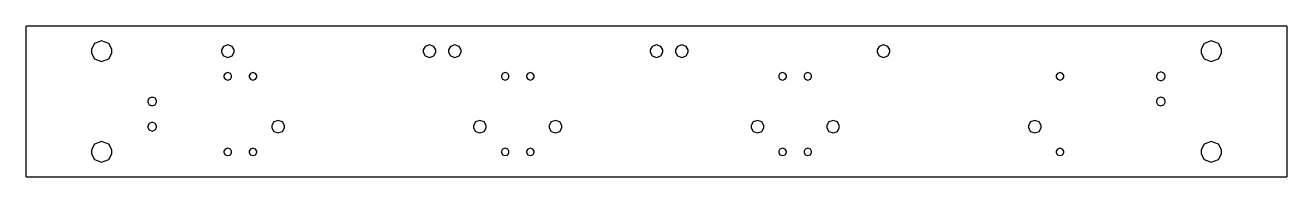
# Model space of a CAD drawing. Extents: x 0 to 5.01, y 0.01 to 0.61.
import ezdxf

# ---------------------------------------------------------------- set-up
doc = ezdxf.new("R2010")
doc.units = 0
doc.layers.get('0').update_dxf_attribs({"linetype": 'CONTINUOUS'})

msp = doc.modelspace()

# ---------------------------------------------------------------- linework, layer by layer
at = {"color": 13, "const_width": 0.006}
for points in [[(0.003, 0.6081), (5.003, 0.6081)], [(0.003, 0.6081), (0.003, 0.0081)], [(5.003, 0.6081), (5.003, 0.0081)], [(0.003, 0.0081), (5.003, 0.0081)]]:
    msp.add_lwpolyline(points, dxfattribs=at)
at = {"color": 173}
for points in [[(0.3435, 0.5081), (0.3435, 0.5157), (0.3308, 0.5385), (0.303, 0.5486), (0.2752, 0.5385), (0.2625, 0.5157), (0.2625, 0.5081), (0.2625, 0.5005), (0.2752, 0.4778), (0.303, 0.4676), (0.3308, 0.4778), (0.3435, 0.5005), (0.3435, 0.5081)], [(0.828, 0.5081), (0.828, 0.5128), (0.8202, 0.5269), (0.803, 0.5331), (0.7858, 0.5269), (0.778, 0.5128), (0.778, 0.5081), (0.778, 0.5034), (0.7858, 0.4894), (0.803, 0.4831), (0.8202, 0.4894), (0.828, 0.5034), (0.828, 0.5081)], [(1.628, 0.5081), (1.628, 0.5128), (1.6202, 0.5269), (1.603, 0.5331), (1.5858, 0.5269), (1.578, 0.5128), (1.578, 0.5081), (1.578, 0.5034), (1.5858, 0.4894), (1.603, 0.4831), (1.6202, 0.4894), (1.628, 0.5034), (1.628, 0.5081)], [(1.728, 0.5081), (1.728, 0.5128), (1.7202, 0.5269), (1.703, 0.5331), (1.6858, 0.5269), (1.678, 0.5128), (1.678, 0.5081), (1.678, 0.5034), (1.6858, 0.4894), (1.703, 0.4831), (1.7202, 0.4894), (1.728, 0.5034), (1.728, 0.5081)], [(2.528, 0.5081), (2.528, 0.5128), (2.5202, 0.5269), (2.503, 0.5331), (2.4858, 0.5269), (2.478, 0.5128), (2.478, 0.5081), (2.478, 0.5034), (2.4858, 0.4894), (2.503, 0.4831), (2.5202, 0.4894), (2.528, 0.5034), (2.528, 0.5081)], [(2.628, 0.5081), (2.628, 0.5128), (2.6202, 0.5269), (2.603, 0.5331), (2.5858, 0.5269), (2.578, 0.5128), (2.578, 0.5081), (2.578, 0.5034), (2.5858, 0.4894), (2.603, 0.4831), (2.6202, 0.4894), (2.628, 0.5034), (2.628, 0.5081)], [(3.428, 0.5081), (3.428, 0.5128), (3.4202, 0.5269), (3.403, 0.5331), (3.3858, 0.5269), (3.378, 0.5128), (3.378, 0.5081), (3.378, 0.5034), (3.3858, 0.4894), (3.403, 0.4831), (3.4202, 0.4894), (3.428, 0.5034), (3.428, 0.5081)], [(4.7435, 0.5081), (4.7435, 0.5157), (4.7308, 0.5385), (4.703, 0.5486), (4.6751, 0.5385), (4.6625, 0.5157), (4.6625, 0.5081), (4.6625, 0.5005), (4.6751, 0.4778), (4.703, 0.4676), (4.7308, 0.4778), (4.7435, 0.5005), (4.7435, 0.5081)], [(0.818, 0.4081), (0.818, 0.4109), (0.8133, 0.4193), (0.803, 0.4231), (0.7927, 0.4193), (0.788, 0.4109), (0.788, 0.4081), (0.788, 0.4053), (0.7927, 0.3969), (0.803, 0.3931), (0.8133, 0.3969), (0.818, 0.4053), (0.818, 0.4081)], [(0.918, 0.4081), (0.918, 0.4109), (0.9133, 0.4193), (0.903, 0.4231), (0.8927, 0.4193), (0.888, 0.4109), (0.888, 0.4081), (0.888, 0.4053), (0.8927, 0.3969), (0.903, 0.3931), (0.9133, 0.3969), (0.918, 0.4053), (0.918, 0.4081)], [(1.918, 0.4081), (1.918, 0.4109), (1.9133, 0.4193), (1.903, 0.4231), (1.8927, 0.4193), (1.888, 0.4109), (1.888, 0.4081), (1.888, 0.4053), (1.8927, 0.3969), (1.903, 0.3931), (1.9133, 0.3969), (1.918, 0.4053), (1.918, 0.4081)], [(2.018, 0.4081), (2.018, 0.4109), (2.0133, 0.4193), (2.003, 0.4231), (1.9927, 0.4193), (1.988, 0.4109), (1.988, 0.4081), (1.988, 0.4053), (1.9927, 0.3969), (2.003, 0.3931), (2.0133, 0.3969), (2.018, 0.4053), (2.018, 0.4081)], [(3.018, 0.4081), (3.018, 0.4109), (3.0133, 0.4193), (3.003, 0.4231), (2.9927, 0.4193), (2.988, 0.4109), (2.988, 0.4081), (2.988, 0.4053), (2.9927, 0.3969), (3.003, 0.3931), (3.0133, 0.3969), (3.018, 0.4053), (3.018, 0.4081)], [(3.118, 0.4081), (3.118, 0.4109), (3.1133, 0.4193), (3.103, 0.4231), (3.0927, 0.4193), (3.088, 0.4109), (3.088, 0.4081), (3.088, 0.4053), (3.0927, 0.3969), (3.103, 0.3931), (3.1133, 0.3969), (3.118, 0.4053), (3.118, 0.4081)], [(4.118, 0.4081), (4.118, 0.4109), (4.1133, 0.4193), (4.103, 0.4231), (4.0927, 0.4193), (4.088, 0.4109), (4.088, 0.4081), (4.088, 0.4053), (4.0927, 0.3969), (4.103, 0.3931), (4.1133, 0.3969), (4.118, 0.4053), (4.118, 0.4081)], [(4.5205, 0.4081), (4.5205, 0.4114), (4.515, 0.4212), (4.503, 0.4256), (4.4909, 0.4212), (4.4855, 0.4114), (4.4855, 0.4081), (4.4855, 0.4048), (4.4909, 0.395), (4.503, 0.3906), (4.515, 0.395), (4.5205, 0.4048), (4.5205, 0.4081)], [(0.5205, 0.3081), (0.5205, 0.3114), (0.515, 0.3212), (0.503, 0.3256), (0.4909, 0.3212), (0.4855, 0.3114), (0.4855, 0.3081), (0.4855, 0.3049), (0.4909, 0.295), (0.503, 0.2906), (0.515, 0.295), (0.5205, 0.3049), (0.5205, 0.3081)], [(4.5205, 0.3081), (4.5205, 0.3114), (4.515, 0.3212), (4.503, 0.3256), (4.4909, 0.3212), (4.4855, 0.3114), (4.4855, 0.3081), (4.4855, 0.3049), (4.4909, 0.295), (4.503, 0.2906), (4.515, 0.295), (4.5205, 0.3049), (4.5205, 0.3081)], [(0.5205, 0.2081), (0.5205, 0.2114), (0.515, 0.2212), (0.503, 0.2256), (0.4909, 0.2212), (0.4855, 0.2114), (0.4855, 0.2081), (0.4855, 0.2048), (0.4909, 0.195), (0.503, 0.1906), (0.515, 0.195), (0.5205, 0.2048), (0.5205, 0.2081)], [(1.028, 0.2081), (1.028, 0.2128), (1.0202, 0.2268), (1.003, 0.2331), (0.9858, 0.2268), (0.978, 0.2128), (0.978, 0.2081), (0.978, 0.2034), (0.9858, 0.1893), (1.003, 0.1831), (1.0202, 0.1893), (1.028, 0.2034), (1.028, 0.2081)], [(1.828, 0.2081), (1.828, 0.2128), (1.8201, 0.2268), (1.803, 0.2331), (1.7858, 0.2268), (1.778, 0.2128), (1.778, 0.2081), (1.778, 0.2034), (1.7858, 0.1893), (1.803, 0.1831), (1.8201, 0.1893), (1.828, 0.2034), (1.828, 0.2081)], [(2.128, 0.2081), (2.128, 0.2128), (2.1202, 0.2268), (2.103, 0.2331), (2.0858, 0.2268), (2.078, 0.2128), (2.078, 0.2081), (2.078, 0.2034), (2.0858, 0.1893), (2.103, 0.1831), (2.1202, 0.1893), (2.128, 0.2034), (2.128, 0.2081)], [(2.928, 0.2081), (2.928, 0.2128), (2.9202, 0.2268), (2.903, 0.2331), (2.8858, 0.2268), (2.878, 0.2128), (2.878, 0.2081), (2.878, 0.2034), (2.8858, 0.1893), (2.903, 0.1831), (2.9202, 0.1893), (2.928, 0.2034), (2.928, 0.2081)], [(3.228, 0.2081), (3.228, 0.2128), (3.2202, 0.2268), (3.203, 0.2331), (3.1858, 0.2268), (3.178, 0.2128), (3.178, 0.2081), (3.178, 0.2034), (3.1858, 0.1893), (3.203, 0.1831), (3.2202, 0.1893), (3.228, 0.2034), (3.228, 0.2081)], [(4.028, 0.2081), (4.028, 0.2128), (4.0202, 0.2268), (4.003, 0.2331), (3.9858, 0.2268), (3.978, 0.2128), (3.978, 0.2081), (3.978, 0.2034), (3.9858, 0.1893), (4.003, 0.1831), (4.0202, 0.1893), (4.028, 0.2034), (4.028, 0.2081)], [(0.3435, 0.1081), (0.3435, 0.1157), (0.3308, 0.1385), (0.303, 0.1486), (0.2752, 0.1385), (0.2625, 0.1157), (0.2625, 0.1081), (0.2625, 0.1005), (0.2752, 0.0777), (0.303, 0.0676), (0.3308, 0.0777), (0.3435, 0.1005), (0.3435, 0.1081)], [(0.818, 0.1081), (0.818, 0.1109), (0.8133, 0.1194), (0.803, 0.1231), (0.7927, 0.1194), (0.788, 0.1109), (0.788, 0.1081), (0.788, 0.1053), (0.7927, 0.0968), (0.803, 0.0931), (0.8133, 0.0968), (0.818, 0.1053), (0.818, 0.1081)], [(0.918, 0.1081), (0.918, 0.1109), (0.9133, 0.1194), (0.903, 0.1231), (0.8927, 0.1194), (0.888, 0.1109), (0.888, 0.1081), (0.888, 0.1053), (0.8927, 0.0968), (0.903, 0.0931), (0.9133, 0.0968), (0.918, 0.1053), (0.918, 0.1081)], [(1.918, 0.1081), (1.918, 0.1109), (1.9133, 0.1194), (1.903, 0.1231), (1.8927, 0.1194), (1.888, 0.1109), (1.888, 0.1081), (1.888, 0.1053), (1.8927, 0.0968), (1.903, 0.0931), (1.9133, 0.0968), (1.918, 0.1053), (1.918, 0.1081)], [(2.018, 0.1081), (2.018, 0.1109), (2.0133, 0.1194), (2.003, 0.1231), (1.9927, 0.1194), (1.988, 0.1109), (1.988, 0.1081), (1.988, 0.1053), (1.9927, 0.0968), (2.003, 0.0931), (2.0133, 0.0968), (2.018, 0.1053), (2.018, 0.1081)], [(3.018, 0.1081), (3.018, 0.1109), (3.0133, 0.1194), (3.003, 0.1231), (2.9927, 0.1194), (2.988, 0.1109), (2.988, 0.1081), (2.988, 0.1053), (2.9927, 0.0968), (3.003, 0.0931), (3.0133, 0.0968), (3.018, 0.1053), (3.018, 0.1081)], [(3.118, 0.1081), (3.118, 0.1109), (3.1133, 0.1194), (3.103, 0.1231), (3.0927, 0.1194), (3.088, 0.1109), (3.088, 0.1081), (3.088, 0.1053), (3.0927, 0.0968), (3.103, 0.0931), (3.1133, 0.0968), (3.118, 0.1053), (3.118, 0.1081)], [(4.118, 0.1081), (4.118, 0.1109), (4.1133, 0.1194), (4.103, 0.1231), (4.0927, 0.1194), (4.088, 0.1109), (4.088, 0.1081), (4.088, 0.1053), (4.0927, 0.0968), (4.103, 0.0931), (4.1133, 0.0968), (4.118, 0.1053), (4.118, 0.1081)], [(4.7435, 0.1081), (4.7435, 0.1157), (4.7308, 0.1385), (4.703, 0.1486), (4.6751, 0.1385), (4.6625, 0.1157), (4.6625, 0.1081), (4.6625, 0.1005), (4.6751, 0.0777), (4.703, 0.0676), (4.7308, 0.0777), (4.7435, 0.1005), (4.7435, 0.1081)]]:
    msp.add_lwpolyline(points, close=True, dxfattribs=at)

doc.saveas('drawing.dxf')
